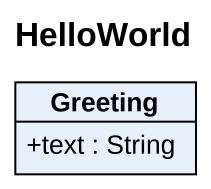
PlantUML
@startuml
title HelloWorld
hide circle
hide empty members
skinparam classAttributeIconSize 0
class Greeting {
  +text : String
}
@enduml
